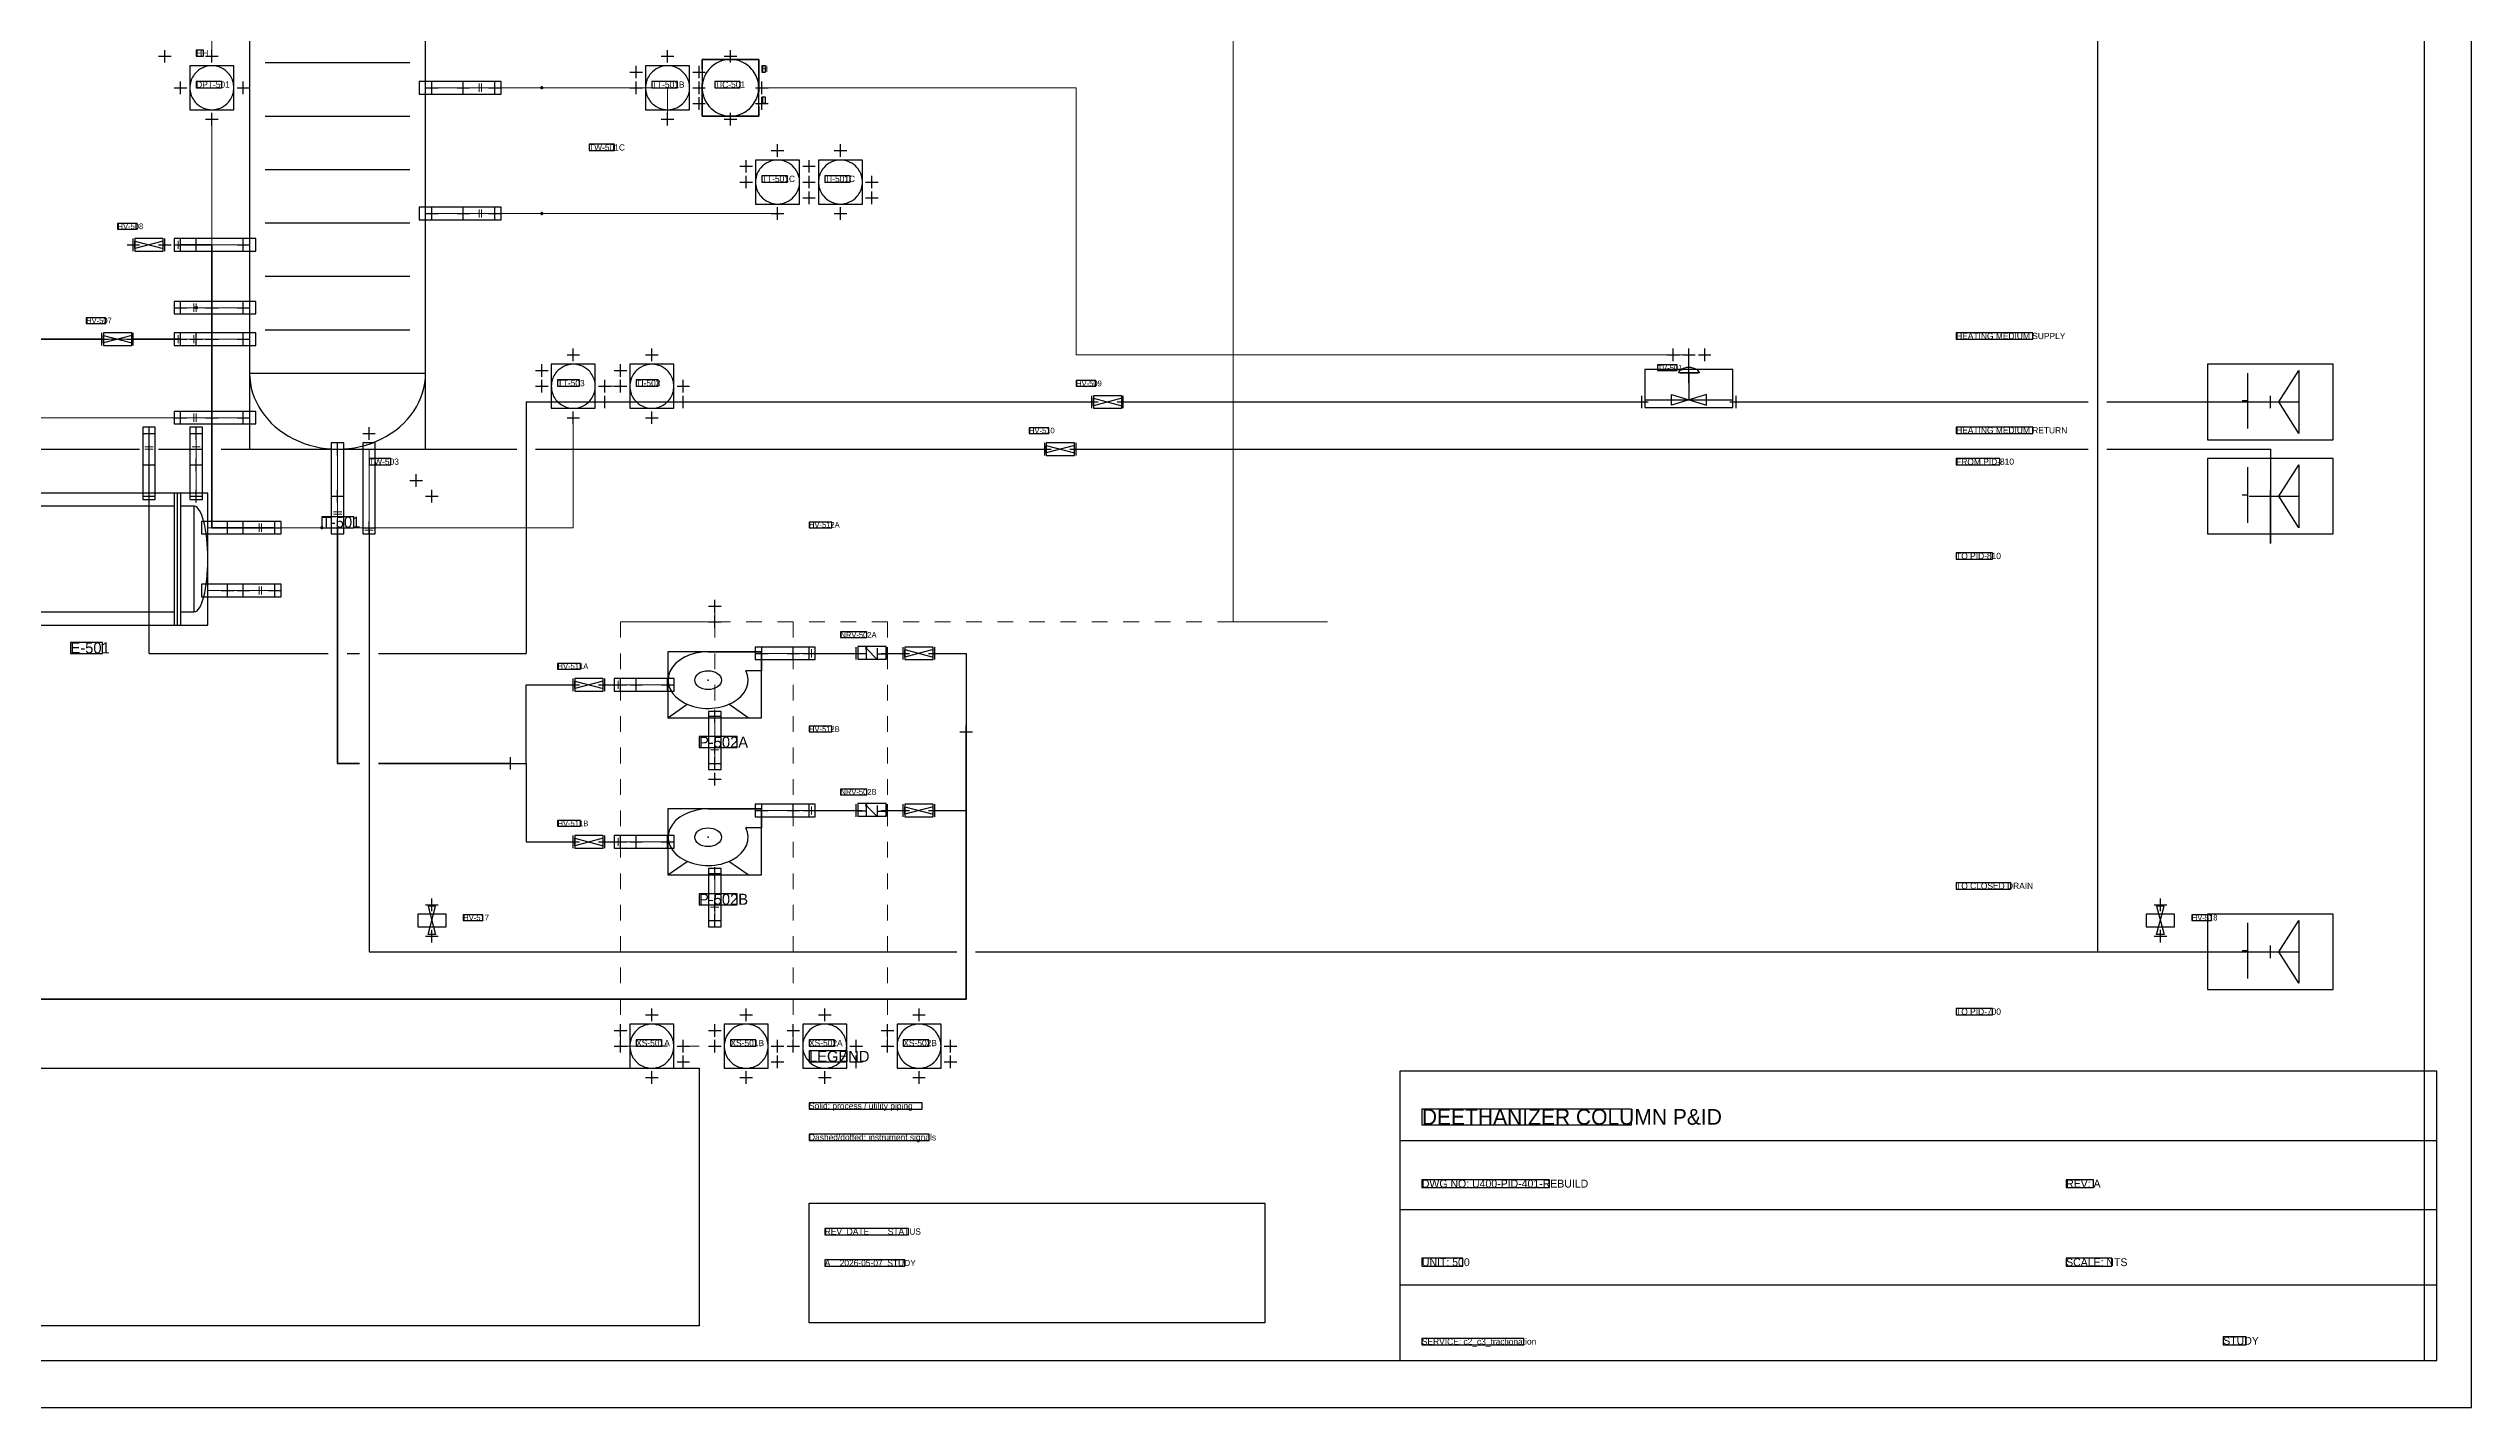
# Model space of a CAD drawing. Header units: metres. Extents: x 10 to 1179, y 10 to 831.
# Drawn here: x 408 to 1179, y 10 to 442 of the extents above; entities that cross this region are included whole.
import ezdxf

# ---------------------------------------------------------------- set-up
doc = ezdxf.new("R2010")
doc.units = ezdxf.units.M
for name, color, linetype in [('BORDER', 7, 'Continuous'), ('DRAIN', 8, 'Continuous'), ('EQUIPMENT', 7, 'Continuous'), ('IMPULSE_LINE', 8, 'Continuous'), ('INSTRUMENT', 7, 'Continuous'), ('NOZZLES', 7, 'Continuous'), ('PROCESS', 7, 'Continuous'), ('QA_OVERLAY', 2, 'Continuous'), ('SIGNAL_ELECTRIC', 8, 'Continuous'), ('SIGNAL_PNEUMATIC', 8, 'Continuous'), ('SYMBOLS', 7, 'Continuous'), ('TABLE', 8, 'Continuous'), ('TEXT', 7, 'Continuous'), ('UTILITY', 8, 'Continuous')]:
    doc.layers.add(name, color=color, linetype=linetype)

# ---------------------------------------------------------------- blocks, each defined once
blk = doc.blocks.new('YAML_PID_DEETHANIZER_COLUMN')
at = {"layer": 'EQUIPMENT'}
blk.add_lwpolyline([(-0.5, -1.875), (0.5, -1.875), (0.5, 1.875), (-0.5, 1.875)], close=True, dxfattribs=at)
for centre, major_axis, start_param, end_param in [((0, 1.875), (-0.5, 0), 3.141593, 6.283185), ((0, -1.875), (0, -0.5), 4.712389, 7.853982)]:
    blk.add_ellipse(centre, major_axis=major_axis, ratio=1, start_param=start_param, end_param=end_param, dxfattribs=at)
blk = doc.blocks.new('YAML_PID_REBOILER')
for p, q in [((-1.6875, -0.625), (-1.6875, 0.625)), ((1.6875, -0.625), (1.6875, 0.625))]:
    blk.add_line(p, q)
at = {"linetype": 'CONTINUOUS'}
for points in [[(-1.75, 0.5), (-2, 0.5), (-2, -0.5)], [(1.625, 0.5), (-1.625, 0.5)], [(1.75, -0.5), (2, -0.5), (2, 0.5), (1.75, 0.5)], [(-2, -0.5), (-1.75, -0.5)], [(-1.625, -0.5), (1.625, -0.5)]]:
    blk.add_lwpolyline(points, dxfattribs=at)
for points in [[(-1.75, 0.625), (-1.625, 0.625), (-1.625, -0.625), (-1.75, -0.625)], [(1.75, 0.625), (1.625, 0.625), (1.625, -0.625), (1.75, -0.625)]]:
    blk.add_lwpolyline(points, close=True)
for centre, major_axis in [((-2, 0), (0, -0.5)), ((2, 0), (0, 0.5))]:
    blk.add_ellipse(centre, major_axis=major_axis, ratio=0.5, start_param=3.1415927, end_param=6.2831853)
blk = doc.blocks.new('YAML_PID_CENTRIFUGAL_PUMP')
for points in [[(-0.062, 0.437), (0.437, 0.437), (0.437, 0.187), (0.291, 0.187)], [(-0.438, -0.438), (-0.258, -0.258)], [(-0.438, -0.438), (0.312, -0.438)], [(0.312, -0.438), (0.133, -0.258)]]:
    blk.add_lwpolyline(points)
blk.add_circle((-0.062, 0.062), 0.125)
blk.add_arc((-0.062, 0.062), 0.375, 90, 19.4712)
blk.add_point((-0.062, 0.062))
blk = doc.blocks.new('YAML_PID_OFFPAGE_CONNECTOR')
at = {"layer": 'DEFAULT_1_2_778'}
for p, q in [((2.649, 0.672), (2.649, -0.731)), ((2.683, -0.03), (3.324, -0.03))]:
    blk.add_line(p, q, dxfattribs=at)
at = {"layer": 'DEFAULT_255_2_778'}
for p, q in [((-3.324, 0), (-3.324, 0.794)), ((-3.324, 0.794), (-0.996, 0)), ((2.497, 0), (-3.324, 0)), ((-0.996, 0), (-3.324, -0.794)), ((-3.324, -0.794), (-3.324, 0))]:
    blk.add_line(p, q, dxfattribs=at)
blk = doc.blocks.new('YAML_PID_MANUAL_BLOCK_VALVE')
blk.add_lwpolyline([(-0.5, -0.3), (-0.5, 0.3), (0.5, -0.3), (0.5, 0.3), (-0.5, -0.3)])
blk = doc.blocks.new('YAML_PID_CONTROL_VALVE')
at = {"layer": 'DEFAULT_255_2_778'}
for p, q in [((1.59, 3.3), (-1.59, 3.3)), ((-1.32, 3.3), (1.32, 3.3)), ((0, 3.3), (0, -3.31)), ((1.59, 3.3), (1.59, 3.3)), ((-6.61, -3.31), (6.61, -3.31)), ((2.65, -1.99), (-2.65, -4.64)), ((-2.65, -4.64), (-2.65, -1.99)), ((-2.65, -1.99), (2.65, -4.64)), ((2.65, -4.64), (2.65, -1.99))]:
    blk.add_line(p, q, dxfattribs=at)
for centre, radius, start, end in [((-0.12, 3.05), 1.49, 139.274, 170.2375), ((0.08, 2.88), 1.75, 107.8085, 139.4549), ((0.03, 3.03), 1.6, 100.7622, 107.7138), ((0.01, 3.18), 1.44, 91.8616, 100.8049), ((0, 3.29), 1.33, 90.0038, 91.7662), ((0, 3.22), 1.41, 80.7831, 89.8951), ((-0.02, 3.11), 1.52, 79.284, 80.8774), ((-0.07, 2.91), 1.72, 54.0163, 78.868), ((0.03, 3), 1.59, 16.9721, 54.9197), ((0.18, 3.07), 1.43, 9.4624, 16.199)]:
    blk.add_arc(centre, radius, start, end, dxfattribs=at)
blk = doc.blocks.new('YAML_PID_CHECK_VALVE')
at = {"layer": 'DEFAULT_255_2_778'}
for p, q in [((-2.91, 1.19), (-2.91, 1.19)), ((2.65, -1.46), (-2.65, 1.19)), ((-2.65, 1.19), (2.65, -1.46)), ((-2.65, 1.19), (-2.65, -1.46)), ((2.65, -1.46), (2.65, 1.19)), ((-2.65, -0.13), (-6.61, -0.13)), ((2.65, -0.13), (6.61, -0.13))]:
    blk.add_line(p, q, dxfattribs=at)
for start, end in [(89.871, 180.129), (179.871, 270.129), (359.871, 90.129), (269.871, 0.129)]:
    blk.add_arc((-2.65, 1.19), 0.264, start, end, dxfattribs=at)
blk = doc.blocks.new('YAML_PID_FIELD_INSTRUMENT')
for start, end in [(171.3731, 188.6269), (139.4584, 171.3731), (40.5416, 139.4584), (8.6269, 40.5416), (351.3731, 8.6269), (188.6269, 220.5416), (220.5416, 319.4584), (319.4584, 351.3731)]:
    blk.add_arc((0, 0), 0.5, start, end)
blk = doc.blocks.new('YAML_PID_DCS_CONTROLLER')
for p, q in [((-0.5, 0.325), (-0.5, 0.075)), ((0.5, 0.325), (0.5, 0.075)), ((-0.5, -0.325), (-0.5, -0.075)), ((0.5, -0.325), (0.5, -0.075))]:
    blk.add_line(p, q)
for points in [[(-0.5, 0.325), (-0.5, 0.5), (0.5, 0.5), (0.5, 0.325)], [(-0.5, -0.075), (-0.5, 0.075)], [(0.5, 0.075), (0.5, -0.075)], [(0.5, -0.325), (0.5, -0.5), (-0.5, -0.5), (-0.5, -0.325)]]:
    blk.add_lwpolyline(points)
for start, end in [(40.5416, 139.4584), (171.3731, 188.6269), (139.4584, 171.3731), (8.6269, 40.5416), (351.3731, 8.6269), (188.6269, 220.5416), (220.5416, 319.4584), (319.4584, 351.3731)]:
    blk.add_arc((0, 0), 0.5, start, end)

msp = doc.modelspace()

# ---------------------------------------------------------------- linework, layer by layer
at = {"layer": 'BORDER'}
for p, q in [((838, 95), (1168, 95)), ((838, 73), (1168, 73)), ((838, 49), (1168, 49))]:
    msp.add_line(p, q, dxfattribs=at)
for points in [[(10, 10), (1179, 10), (1179, 831), (10, 831), (10, 10)], [(25, 25), (1164, 25), (1164, 816), (25, 816), (25, 25)], [(838, 25), (1168, 25), (1168, 117), (838, 117), (838, 25)]]:
    msp.add_lwpolyline(points, dxfattribs=at)
at = {"layer": 'DRAIN', "lineweight": 25}
for points in [[(1060, 580), (1060, 155)], [(510, 290), (510, 155)], [(510, 155), (697, 155)], [(703, 155), (720, 155)], [(720, 155), (1115, 155)], [(1060, 155), (1115, 155)]]:
    msp.add_lwpolyline(points, dxfattribs=at)
at = {"layer": 'EQUIPMENT'}
for p, q in [((477, 438), (523, 438)), ((477, 421), (523, 421)), ((477, 404), (523, 404)), ((477, 387), (523, 387)), ((477, 370), (523, 370)), ((477, 353), (523, 353))]:
    msp.add_line(p, q, dxfattribs=at)
at = {"layer": 'IMPULSE_LINE', "lineweight": 18}
for p, q in [((460, 500), (460, 440)), ((550, 430), (565, 430)), ((565, 430), (605, 430)), ((605, 430), (605, 420)), ((460, 360), (460, 420)), ((550, 390), (565, 390)), ((565, 390), (640, 390)), ((450, 360), (460, 360)), ((450, 350), (325, 350)), ((450, 325), (345, 325)), ((575, 290), (575, 325)), ((480, 290), (495, 290)), ((495, 290), (575, 290))]:
    msp.add_line(p, q, dxfattribs=at)
at = {"layer": 'INSTRUMENT'}
msp.add_line((930, 336), (930, 345), dxfattribs=at)
at = {"layer": 'NOZZLES', "lineweight": 13}
for p, q in [((528, 430), (550, 430)), ((545, 428.7), (545, 431.3)), ((545.75, 428.7), (545.75, 431.3)), ((528, 390), (550, 390)), ((545, 388.7), (545, 391.3)), ((545.75, 388.7), (545.75, 391.3)), ((449.25, 381.3), (449.25, 378.7)), ((450, 381.3), (450, 378.7)), ((472, 380), (450, 380)), ((472, 360), (450, 360)), ((454.25, 361.3), (454.25, 358.7)), ((455, 361.3), (455, 358.7)), ((449.25, 351.3), (449.25, 348.7)), ((450, 351.3), (450, 348.7)), ((472, 350), (450, 350)), ((472, 350), (450, 350)), ((454.25, 351.3), (454.25, 348.7)), ((455, 351.3), (455, 348.7)), ((472, 325), (450, 325)), ((454.25, 326.3), (454.25, 323.7)), ((455, 326.3), (455, 323.7)), ((440, 301), (440, 320)), ((455, 301), (455, 320)), ((441.3, 315.75), (438.7, 315.75)), ((441.3, 315), (438.7, 315)), ((456.3, 315.75), (453.7, 315.75)), ((456.3, 315), (453.7, 315)), ((500, 315), (500, 290)), ((510, 315), (510, 290)), ((498.7, 295), (501.3, 295)), ((498.7, 294.25), (501.3, 294.25)), ((458.7, 290), (480, 290)), ((475, 288.7), (475, 291.3)), ((475.75, 288.7), (475.75, 291.3)), ((508.7, 290), (511.3, 290)), ((508.7, 289.25), (511.3, 289.25)), ((458.7, 270), (480, 270)), ((475, 268.7), (475, 271.3)), ((475.75, 268.7), (475.75, 271.3)), ((634.88, 250), (650, 250)), ((650, 248.7), (650, 251.3)), ((650.75, 248.7), (650.75, 251.3)), ((589.25, 241.3), (589.25, 238.7)), ((590, 241.3), (590, 238.7)), ((605.12, 240), (590, 240)), ((620, 229.5), (620, 215)), ((618.7, 220), (621.3, 220)), ((618.7, 219.25), (621.3, 219.25)), ((650, 198.7), (650, 201.3)), ((650.75, 198.7), (650.75, 201.3)), ((634.88, 200), (650, 200)), ((589.25, 191.3), (589.25, 188.7)), ((590, 191.3), (590, 188.7)), ((605.12, 190), (590, 190)), ((620, 179.5), (620, 165)), ((618.7, 170), (621.3, 170)), ((618.7, 169.25), (621.3, 169.25))]:
    msp.add_line(p, q, dxfattribs=at)
at = {"layer": 'PROCESS', "lineweight": 35}
for points in [[(460, 380), (450, 380)], [(460, 290), (460, 380)], [(350, 350), (425, 350)], [(435, 350), (450, 350)], [(480, 290), (460, 290)], [(500, 290), (500, 215)], [(700, 225), (700, 140)], [(500, 215), (507, 215)], [(513, 215), (555, 215)], [(700, 140), (250, 140)]]:
    msp.add_lwpolyline(points, dxfattribs=at)
at = {"layer": 'PROCESS', "lineweight": 25}
for points in [[(650, 250), (665, 250)], [(675, 250), (680, 250)], [(690, 250), (700, 250)], [(700, 250), (700, 225)], [(560, 215), (560, 240)], [(560, 240), (575, 240)], [(585, 240), (590, 240)], [(700, 200), (700, 225)], [(555, 215), (560, 215)], [(555, 215), (560, 215)], [(560, 215), (560, 190)], [(650, 200), (665, 200)], [(675, 200), (680, 200)], [(690, 200), (700, 200)], [(560, 190), (575, 190)], [(585, 190), (590, 190)]]:
    msp.add_lwpolyline(points, dxfattribs=at)
at = {"layer": 'QA_OVERLAY'}
for p, q in [((443, 440), (447, 440)), ((445, 438), (445, 442)), ((458, 440), (462, 440)), ((458, 440), (462, 440)), ((460, 438), (460, 442)), ((460, 438), (460, 442)), ((603, 440), (607, 440)), ((605, 438), (605, 442)), ((623, 440), (627, 440)), ((625, 438), (625, 442)), ((450, 428), (450, 432)), ((470, 428), (470, 432)), ((470, 428), (470, 432)), ((530, 428), (530, 432)), ((540, 428), (540, 432)), ((550, 428), (550, 432)), ((550, 428), (550, 432)), ((593, 435), (597, 435)), ((595, 433), (595, 437)), ((595, 428), (595, 432)), ((613, 435), (617, 435)), ((615, 433), (615, 437)), ((615, 428), (615, 432)), ((615, 428), (615, 432)), ((615, 428), (615, 432)), ((635, 428), (635, 432)), ((635, 428), (635, 432)), ((448, 430), (452, 430)), ((468, 430), (472, 430)), ((468, 430), (472, 430)), ((528, 430), (532, 430)), ((538, 430), (542, 430)), ((548, 430), (552, 430)), ((548, 430), (552, 430)), ((593, 430), (597, 430)), ((613, 430), (617, 430)), ((613, 430), (617, 430)), ((613, 430), (617, 430)), ((613, 425), (617, 425)), ((615, 423), (615, 427)), ((633, 430), (637, 430)), ((633, 430), (637, 430)), ((633, 425), (637, 425)), ((635, 423), (635, 427)), ((458, 420), (462, 420)), ((458, 420), (462, 420)), ((460, 418), (460, 422)), ((460, 418), (460, 422)), ((603, 420), (607, 420)), ((605, 418), (605, 422)), ((623, 420), (627, 420)), ((625, 418), (625, 422)), ((638, 410), (642, 410)), ((640, 408), (640, 412)), ((658, 410), (662, 410)), ((660, 408), (660, 412)), ((628, 405), (632, 405)), ((630, 403), (630, 407)), ((630, 398), (630, 402)), ((648, 405), (652, 405)), ((650, 403), (650, 407)), ((650, 398), (650, 402)), ((650, 398), (650, 402)), ((650, 398), (650, 402)), ((670, 398), (670, 402)), ((670, 398), (670, 402)), ((628, 400), (632, 400)), ((648, 400), (652, 400)), ((648, 400), (652, 400)), ((648, 400), (652, 400)), ((648, 395), (652, 395)), ((650, 393), (650, 397)), ((668, 400), (672, 400)), ((668, 400), (672, 400)), ((668, 395), (672, 395)), ((670, 393), (670, 397)), ((528, 390), (532, 390)), ((530, 388), (530, 392)), ((538, 390), (542, 390)), ((540, 388), (540, 392)), ((548, 390), (552, 390)), ((548, 390), (552, 390)), ((550, 388), (550, 392)), ((550, 388), (550, 392)), ((638, 390), (642, 390)), ((640, 388), (640, 392)), ((658, 390), (662, 390)), ((660, 388), (660, 392)), ((433, 380), (437, 380)), ((435, 378), (435, 382)), ((443, 380), (447, 380)), ((445, 378), (445, 382)), ((448, 380), (452, 380)), ((448, 380), (452, 380)), ((450, 378), (450, 382)), ((450, 378), (450, 382)), ((453, 380), (457, 380)), ((455, 378), (455, 382)), ((468, 380), (472, 380)), ((470, 378), (470, 382)), ((448, 360), (452, 360)), ((448, 360), (452, 360)), ((450, 358), (450, 362)), ((450, 358), (450, 362)), ((458, 360), (462, 360)), ((460, 358), (460, 362)), ((468, 360), (472, 360)), ((470, 358), (470, 362)), ((423, 350), (427, 350)), ((425, 348), (425, 352)), ((433, 350), (437, 350)), ((435, 348), (435, 352)), ((448, 350), (452, 350)), ((448, 350), (452, 350)), ((448, 350), (452, 350)), ((448, 350), (452, 350)), ((450, 348), (450, 352)), ((450, 348), (450, 352)), ((450, 348), (450, 352)), ((450, 348), (450, 352)), ((453, 350), (457, 350)), ((455, 348), (455, 352)), ((458, 350), (462, 350)), ((460, 348), (460, 352)), ((468, 350), (472, 350)), ((468, 350), (472, 350)), ((470, 348), (470, 352)), ((470, 348), (470, 352)), ((575, 343), (575, 347)), ((600, 343), (600, 347)), ((925, 343), (925, 347)), ((930, 343), (930, 347)), ((930, 343), (930, 347)), ((935, 343), (935, 347)), ((563, 340), (567, 340)), ((565, 338), (565, 342)), ((573, 345), (577, 345)), ((588, 340), (592, 340)), ((590, 338), (590, 342)), ((598, 345), (602, 345)), ((923, 345), (927, 345)), ((928, 345), (932, 345)), ((928, 345), (932, 345)), ((933, 345), (937, 345)), ((563, 335), (567, 335)), ((565, 333), (565, 337)), ((583, 335), (587, 335)), ((583, 335), (587, 335)), ((585, 333), (585, 337)), ((585, 333), (585, 337)), ((585, 328), (585, 332)), ((588, 335), (592, 335)), ((590, 333), (590, 337)), ((608, 335), (612, 335)), ((608, 335), (612, 335)), ((610, 333), (610, 337)), ((610, 333), (610, 337)), ((610, 328), (610, 332)), ((740, 328), (740, 332)), ((750, 328), (750, 332)), ((915, 328), (915, 332)), ((945, 328), (945, 332)), ((1115, 328), (1115, 332)), ((1115, 328), (1115, 332)), ((448, 325), (452, 325)), ((448, 325), (452, 325)), ((450, 323), (450, 327)), ((450, 323), (450, 327)), ((458, 325), (462, 325)), ((460, 323), (460, 327)), ((468, 325), (472, 325)), ((470, 323), (470, 327)), ((573, 325), (577, 325)), ((575, 323), (575, 327)), ((583, 330), (587, 330)), ((598, 325), (602, 325)), ((600, 323), (600, 327)), ((608, 330), (612, 330)), ((738, 330), (742, 330)), ((748, 330), (752, 330)), ((913, 330), (917, 330)), ((943, 330), (947, 330)), ((1113, 330), (1117, 330)), ((1113, 330), (1117, 330)), ((438, 320), (442, 320)), ((438, 320), (442, 320)), ((440, 318), (440, 322)), ((440, 318), (440, 322)), ((453, 320), (457, 320)), ((453, 320), (457, 320)), ((455, 318), (455, 322)), ((455, 318), (455, 322)), ((500, 313), (500, 317)), ((508, 320), (512, 320)), ((510, 318), (510, 322)), ((725, 313), (725, 317)), ((735, 313), (735, 317)), ((438, 310), (442, 310)), ((438, 310), (442, 310)), ((440, 308), (440, 312)), ((440, 308), (440, 312)), ((453, 310), (457, 310)), ((453, 310), (457, 310)), ((455, 308), (455, 312)), ((455, 308), (455, 312)), ((498, 315), (502, 315)), ((723, 315), (727, 315)), ((733, 315), (737, 315)), ((440, 298), (440, 302)), ((455, 298), (455, 302)), ((500, 298), (500, 302)), ((523, 305), (527, 305)), ((525, 303), (525, 307)), ((530, 298), (530, 302)), ((1115, 298), (1115, 302)), ((1115, 298), (1115, 302)), ((438, 300), (442, 300)), ((453, 300), (457, 300)), ((498, 300), (502, 300)), ((528, 300), (532, 300)), ((1113, 300), (1117, 300)), ((1113, 300), (1117, 300)), ((463, 290), (467, 290)), ((465, 288), (465, 292)), ((468, 290), (472, 290)), ((468, 290), (472, 290)), ((470, 288), (470, 292)), ((470, 288), (470, 292)), ((478, 290), (482, 290)), ((478, 290), (482, 290)), ((480, 288), (480, 292)), ((480, 288), (480, 292)), ((498, 290), (502, 290)), ((498, 290), (502, 290)), ((500, 288), (500, 292)), ((500, 288), (500, 292)), ((508, 290), (512, 290)), ((510, 288), (510, 292)), ((463, 270), (467, 270)), ((465, 268), (465, 272)), ((468, 270), (472, 270)), ((468, 270), (472, 270)), ((470, 268), (470, 272)), ((470, 268), (470, 272)), ((478, 270), (482, 270)), ((478, 270), (482, 270)), ((480, 268), (480, 272)), ((480, 268), (480, 272)), ((618, 265), (622, 265)), ((620, 263), (620, 267)), ((618, 260), (622, 260)), ((620, 258), (620, 262)), ((633, 250), (637, 250)), ((635, 248), (635, 252)), ((643, 250), (647, 250)), ((643, 250), (647, 250)), ((645, 248), (645, 252)), ((645, 248), (645, 252)), ((648, 250), (652, 250)), ((648, 250), (652, 250)), ((650, 248), (650, 252)), ((650, 248), (650, 252)), ((663, 250), (667, 250)), ((665, 248), (665, 252)), ((673, 250), (677, 250)), ((675, 248), (675, 252)), ((678, 250), (682, 250)), ((680, 248), (680, 252)), ((688, 250), (692, 250)), ((690, 248), (690, 252)), ((573, 240), (577, 240)), ((575, 238), (575, 242)), ((583, 240), (587, 240)), ((585, 238), (585, 242)), ((588, 240), (592, 240)), ((588, 240), (592, 240)), ((590, 238), (590, 242)), ((590, 238), (590, 242)), ((593, 240), (597, 240)), ((593, 240), (597, 240)), ((595, 238), (595, 242)), ((595, 238), (595, 242)), ((603, 240), (607, 240)), ((605, 238), (605, 242)), ((620, 228), (620, 232)), ((618, 230), (622, 230)), ((698, 225), (702, 225)), ((700, 223), (700, 227)), ((555, 213), (555, 217)), ((618, 220), (622, 220)), ((618, 220), (622, 220)), ((620, 218), (620, 222)), ((620, 218), (620, 222)), ((620, 213), (620, 217)), ((620, 213), (620, 217)), ((620, 213), (620, 217)), ((553, 215), (557, 215)), ((618, 215), (622, 215)), ((618, 215), (622, 215)), ((618, 215), (622, 215)), ((618, 210), (622, 210)), ((620, 208), (620, 212)), ((635, 198), (635, 202)), ((645, 198), (645, 202)), ((645, 198), (645, 202)), ((650, 198), (650, 202)), ((650, 198), (650, 202)), ((665, 198), (665, 202)), ((675, 198), (675, 202)), ((680, 198), (680, 202)), ((690, 198), (690, 202)), ((633, 200), (637, 200)), ((643, 200), (647, 200)), ((643, 200), (647, 200)), ((648, 200), (652, 200)), ((648, 200), (652, 200)), ((663, 200), (667, 200)), ((673, 200), (677, 200)), ((678, 200), (682, 200)), ((688, 200), (692, 200)), ((573, 190), (577, 190)), ((575, 188), (575, 192)), ((583, 190), (587, 190)), ((585, 188), (585, 192)), ((588, 190), (592, 190)), ((588, 190), (592, 190)), ((590, 188), (590, 192)), ((590, 188), (590, 192)), ((593, 190), (597, 190)), ((593, 190), (597, 190)), ((595, 188), (595, 192)), ((595, 188), (595, 192)), ((603, 190), (607, 190)), ((605, 188), (605, 192)), ((618, 180), (622, 180)), ((620, 178), (620, 182)), ((528, 170), (532, 170)), ((530, 168), (530, 172)), ((618, 170), (622, 170)), ((618, 170), (622, 170)), ((620, 168), (620, 172)), ((620, 168), (620, 172)), ((1078, 170), (1082, 170)), ((1080, 168), (1080, 172)), ((530, 158), (530, 162)), ((618, 165), (622, 165)), ((618, 165), (622, 165)), ((620, 163), (620, 167)), ((620, 163), (620, 167)), ((1080, 158), (1080, 162)), ((528, 160), (532, 160)), ((1078, 160), (1082, 160)), ((1113, 155), (1117, 155)), ((1113, 155), (1117, 155)), ((1115, 153), (1115, 157)), ((1115, 153), (1115, 157)), ((590, 128), (590, 132)), ((598, 135), (602, 135)), ((600, 133), (600, 137)), ((620, 128), (620, 132)), ((628, 135), (632, 135)), ((630, 133), (630, 137)), ((645, 128), (645, 132)), ((653, 135), (657, 135)), ((655, 133), (655, 137)), ((675, 128), (675, 132)), ((683, 135), (687, 135)), ((685, 133), (685, 137)), ((588, 130), (592, 130)), ((588, 125), (592, 125)), ((590, 123), (590, 127)), ((608, 125), (612, 125)), ((608, 125), (612, 125)), ((610, 123), (610, 127)), ((610, 123), (610, 127)), ((618, 130), (622, 130)), ((618, 125), (622, 125)), ((620, 123), (620, 127)), ((638, 125), (642, 125)), ((638, 125), (642, 125)), ((640, 123), (640, 127)), ((640, 123), (640, 127)), ((643, 130), (647, 130)), ((643, 125), (647, 125)), ((645, 123), (645, 127)), ((663, 125), (667, 125)), ((663, 125), (667, 125)), ((665, 123), (665, 127)), ((665, 123), (665, 127)), ((673, 130), (677, 130)), ((673, 125), (677, 125)), ((675, 123), (675, 127)), ((693, 125), (697, 125)), ((693, 125), (697, 125)), ((695, 123), (695, 127)), ((695, 123), (695, 127)), ((600, 113), (600, 117)), ((608, 120), (612, 120)), ((610, 118), (610, 122)), ((630, 113), (630, 117)), ((638, 120), (642, 120)), ((640, 118), (640, 122)), ((655, 113), (655, 117)), ((663, 120), (667, 120)), ((665, 118), (665, 122)), ((685, 113), (685, 117)), ((693, 120), (697, 120)), ((695, 118), (695, 122)), ((598, 115), (602, 115)), ((628, 115), (632, 115)), ((653, 115), (657, 115)), ((683, 115), (687, 115))]:
    msp.add_line(p, q, dxfattribs=at)
for points in [[(472, 315), (528, 315), (528, 545), (472, 545), (472, 315)], [(472, 315), (528, 315), (528, 545), (472, 545), (472, 315)], [(455, 440), (457.32, 440), (457.32, 442), (455, 442), (455, 440)], [(453, 423), (467, 423), (467, 437), (453, 437), (453, 423)], [(455, 430), (463.12, 430), (463.12, 432), (455, 432), (455, 430)], [(526, 428), (552, 428), (552, 432), (526, 432), (526, 428)], [(598, 423), (612, 423), (612, 437), (598, 437), (598, 423)], [(600, 430), (608.12, 430), (608.12, 432), (600, 432), (600, 430)], [(616, 421), (634, 421), (634, 439), (616, 439), (616, 421)], [(620, 430), (628.12, 430), (628.12, 432), (620, 432), (620, 430)], [(635, 435), (636.16, 435), (636.16, 437), (635, 437), (635, 435)], [(635, 425), (636.16, 425), (636.16, 427), (635, 427), (635, 425)], [(580, 410), (588.12, 410), (588.12, 412), (580, 412), (580, 410)], [(633, 393), (647, 393), (647, 407), (633, 407), (633, 393)], [(635, 400), (643.12, 400), (643.12, 402), (635, 402), (635, 400)], [(653, 393), (667, 393), (667, 407), (653, 407), (653, 393)], [(655, 400), (663.12, 400), (663.12, 402), (655, 402), (655, 400)], [(430, 385), (436.26, 385), (436.26, 386.8), (430, 386.8), (430, 385)], [(526, 388), (552, 388), (552, 392), (526, 392), (526, 388)], [(435.5, 378), (444.5, 378), (444.5, 382), (435.5, 382), (435.5, 378)], [(448, 378), (474, 378), (474, 382), (448, 382), (448, 378)], [(420, 355), (426.26, 355), (426.26, 356.8), (420, 356.8), (420, 355)], [(448, 358), (474, 358), (474, 362), (448, 362), (448, 358)], [(425.5, 348), (434.5, 348), (434.5, 352), (425.5, 352), (425.5, 348)], [(448, 348), (474, 348), (474, 352), (448, 352), (448, 348)], [(448, 348), (474, 348), (474, 352), (448, 352), (448, 348)], [(1015, 350), (1039.36, 350), (1039.36, 352), (1015, 352), (1015, 350)], [(568, 328), (582, 328), (582, 342), (568, 342), (568, 328)], [(593, 328), (607, 328), (607, 342), (593, 342), (593, 328)], [(916, 328.29), (944, 328.29), (944, 340.29), (916, 340.29), (916, 328.29)], [(920, 340), (926.26, 340), (926.26, 341.8), (920, 341.8), (920, 340)], [(1095, 318), (1135, 318), (1135, 342), (1095, 342), (1095, 318)], [(570, 335), (576.96, 335), (576.96, 337), (570, 337), (570, 335)], [(595, 335), (601.96, 335), (601.96, 337), (595, 337), (595, 335)], [(735, 335), (741.26, 335), (741.26, 336.8), (735, 336.8), (735, 335)], [(740.5, 328), (749.5, 328), (749.5, 332), (740.5, 332), (740.5, 328)], [(448, 323), (474, 323), (474, 327), (448, 327), (448, 323)], [(438, 299), (442, 299), (442, 322), (438, 322), (438, 299)], [(453, 299), (457, 299), (457, 322), (453, 322), (453, 299)], [(498, 288), (502, 288), (502, 317), (498, 317), (498, 288)], [(508, 288), (512, 288), (512, 317), (508, 317), (508, 288)], [(720, 320), (726.26, 320), (726.26, 321.8), (720, 321.8), (720, 320)], [(725.5, 313), (734.5, 313), (734.5, 317), (725.5, 317), (725.5, 313)], [(1015, 320), (1039.36, 320), (1039.36, 322), (1015, 322), (1015, 320)], [(510, 310), (516.96, 310), (516.96, 312), (510, 312), (510, 310)], [(1015, 310), (1028.92, 310), (1028.92, 312), (1015, 312), (1015, 310)], [(1095, 288), (1135, 288), (1135, 312), (1095, 312), (1095, 288)], [(381.3, 259), (458.7, 259), (458.7, 301), (381.3, 301), (381.3, 259)], [(495, 290), (505.15, 290), (505.15, 293.5), (495, 293.5), (495, 290)], [(456.7, 288), (482, 288), (482, 292), (456.7, 292), (456.7, 288)], [(650, 290), (657.31, 290), (657.31, 291.8), (650, 291.8), (650, 290)], [(1015, 280), (1026.6, 280), (1026.6, 282), (1015, 282), (1015, 280)], [(456.7, 268), (482, 268), (482, 272), (456.7, 272), (456.7, 268)], [(660, 255), (668.35, 255), (668.35, 256.8), (660, 256.8), (660, 255)], [(415, 250), (425.15, 250), (425.15, 253.5), (415, 253.5), (415, 250)], [(570, 245), (577.31, 245), (577.31, 246.8), (570, 246.8), (570, 245)], [(605.12, 229.5), (634.88, 229.5), (634.88, 250.5), (605.12, 250.5), (605.12, 229.5)], [(632.88, 248), (652, 248), (652, 252), (632.88, 252), (632.88, 248)], [(665.5, 248.18), (674.5, 248.18), (674.5, 252.18), (665.5, 252.18), (665.5, 248.18)], [(680.5, 248), (689.5, 248), (689.5, 252), (680.5, 252), (680.5, 248)], [(575.5, 238), (584.5, 238), (584.5, 242), (575.5, 242), (575.5, 238)], [(588, 238), (607.12, 238), (607.12, 242), (588, 242), (588, 238)], [(618, 213), (622, 213), (622, 231.5), (618, 231.5), (618, 213)], [(650, 225), (657.31, 225), (657.31, 226.8), (650, 226.8), (650, 225)], [(615, 220), (627.18, 220), (627.18, 223.5), (615, 223.5), (615, 220)], [(605.12, 179.5), (634.88, 179.5), (634.88, 200.5), (605.12, 200.5), (605.12, 179.5)], [(632.88, 198), (652, 198), (652, 202), (632.88, 202), (632.88, 198)], [(660, 205), (668.35, 205), (668.35, 206.8), (660, 206.8), (660, 205)], [(665.5, 198.18), (674.5, 198.18), (674.5, 202.18), (665.5, 202.18), (665.5, 198.18)], [(680.5, 198), (689.5, 198), (689.5, 202), (680.5, 202), (680.5, 198)], [(570, 195), (577.31, 195), (577.31, 196.8), (570, 196.8), (570, 195)], [(575.5, 188), (584.5, 188), (584.5, 192), (575.5, 192), (575.5, 188)], [(588, 188), (607.12, 188), (607.12, 192), (588, 192), (588, 188)], [(618, 163), (622, 163), (622, 181.5), (618, 181.5), (618, 163)], [(615, 170), (627.18, 170), (627.18, 173.5), (615, 173.5), (615, 170)], [(1015, 175), (1032.4, 175), (1032.4, 177), (1015, 177), (1015, 175)], [(525.5, 163), (534.5, 163), (534.5, 167), (525.5, 167), (525.5, 163)], [(540, 165), (546.26, 165), (546.26, 166.8), (540, 166.8), (540, 165)], [(1075.5, 163), (1084.5, 163), (1084.5, 167), (1075.5, 167), (1075.5, 163)], [(1090, 165), (1096.26, 165), (1096.26, 166.8), (1090, 166.8), (1090, 165)], [(1095, 143), (1135, 143), (1135, 167), (1095, 167), (1095, 143)], [(593, 118), (607, 118), (607, 132), (593, 132), (593, 118)], [(623, 118), (637, 118), (637, 132), (623, 132), (623, 118)], [(648, 118), (662, 118), (662, 132), (648, 132), (648, 118)], [(678, 118), (692, 118), (692, 132), (678, 132), (678, 118)], [(1015, 135), (1026.6, 135), (1026.6, 137), (1015, 137), (1015, 135)], [(595, 125), (603.12, 125), (603.12, 127), (595, 127), (595, 125)], [(625, 125), (633.12, 125), (633.12, 127), (625, 127), (625, 125)], [(650, 125), (658.12, 125), (658.12, 127), (650, 127), (650, 125)], [(650, 120), (662.18, 120), (662.18, 123.5), (650, 123.5), (650, 120)], [(680, 125), (688.12, 125), (688.12, 127), (680, 127), (680, 125)], [(650, 105), (685.96, 105), (685.96, 107), (650, 107), (650, 105)], [(845, 100), (911.7, 100), (911.7, 105), (845, 105), (845, 100)], [(650, 95), (688.28, 95), (688.28, 97), (650, 97), (650, 95)], [(845, 80), (885.6, 80), (885.6, 82.5), (845, 82.5), (845, 80)], [(1050, 80), (1058.7, 80), (1058.7, 82.5), (1050, 82.5), (1050, 80)], [(655, 65), (681.68, 65), (681.68, 67), (655, 67), (655, 65)], [(655, 55), (680.52, 55), (680.52, 57), (655, 57), (655, 55)], [(845, 55), (858.05, 55), (858.05, 57.5), (845, 57.5), (845, 55)], [(1050, 55), (1064.5, 55), (1064.5, 57.5), (1050, 57.5), (1050, 55)], [(845, 30), (877.48, 30), (877.48, 32), (845, 32), (845, 30)], [(1100, 30), (1107.25, 30), (1107.25, 32.5), (1100, 32.5), (1100, 30)]]:
    msp.add_lwpolyline(points, dxfattribs=at)
at = {"layer": 'SIGNAL_ELECTRIC', "lineweight": 18}
for p, q in [((785, 445), (785, 440)), ((785, 440), (785, 435)), ((785, 435), (785, 430)), ((785, 430), (785, 425)), ((785, 425), (785, 420)), ((785, 420), (785, 415)), ((785, 415), (785, 410)), ((785, 410), (785, 405)), ((785, 405), (785, 400)), ((785, 400), (785, 395)), ((785, 395), (785, 390)), ((785, 390), (785, 385)), ((785, 385), (785, 380)), ((785, 380), (785, 375)), ((785, 375), (785, 370)), ((785, 370), (785, 365)), ((785, 365), (785, 360)), ((785, 360), (785, 355)), ((785, 355), (785, 350)), ((785, 350), (785, 345)), ((785, 345), (785, 340)), ((785, 340), (785, 335)), ((585, 335), (590, 335)), ((785, 335), (785, 330)), ((785, 330), (785, 325)), ((785, 325), (785, 320)), ((785, 320), (785, 315)), ((785, 315), (785, 310)), ((785, 310), (785, 305)), ((785, 305), (785, 300)), ((785, 300), (785, 295)), ((785, 295), (785, 290)), ((785, 290), (785, 285)), ((785, 285), (785, 280)), ((785, 280), (785, 275)), ((785, 275), (785, 270)), ((785, 270), (785, 265)), ((620, 265), (620, 260)), ((785, 265), (785, 260)), ((590, 260), (590, 255)), ((590, 260), (595, 260)), ((600, 260), (595, 260)), ((600, 260), (605, 260)), ((610, 260), (605, 260)), ((610, 260), (615, 260)), ((620, 260), (615, 260)), ((620, 255), (620, 260)), ((620, 260), (625, 260)), ((630, 260), (635, 260)), ((640, 260), (645, 260)), ((645, 260), (645, 255)), ((650, 260), (655, 260)), ((660, 260), (665, 260)), ((670, 260), (675, 260)), ((675, 260), (675, 255)), ((680, 260), (685, 260)), ((690, 260), (695, 260)), ((700, 260), (705, 260)), ((710, 260), (715, 260)), ((720, 260), (725, 260)), ((730, 260), (735, 260)), ((740, 260), (745, 260)), ((750, 260), (755, 260)), ((760, 260), (765, 260)), ((770, 260), (775, 260)), ((780, 260), (785, 260)), ((785, 260), (790, 260)), ((790, 260), (795, 260)), ((795, 260), (800, 260)), ((800, 260), (805, 260)), ((805, 260), (810, 260)), ((810, 260), (815, 260)), ((590, 250), (590, 245)), ((620, 245), (620, 250)), ((645, 250), (645, 245)), ((675, 250), (675, 245)), ((590, 240), (590, 235)), ((620, 235), (620, 240)), ((645, 240), (645, 235)), ((675, 240), (675, 235)), ((590, 230), (590, 225)), ((620, 225), (620, 230)), ((645, 230), (645, 225)), ((675, 230), (675, 225)), ((590, 220), (590, 215)), ((620, 215), (620, 220)), ((645, 220), (645, 215)), ((675, 220), (675, 215)), ((590, 210), (590, 205)), ((645, 210), (645, 205)), ((675, 210), (675, 205)), ((590, 200), (590, 195)), ((645, 200), (645, 195)), ((675, 200), (675, 195)), ((590, 190), (590, 185)), ((645, 190), (645, 185)), ((675, 190), (675, 185)), ((590, 180), (590, 175)), ((645, 180), (645, 175)), ((675, 180), (675, 175)), ((590, 170), (590, 165)), ((645, 170), (645, 165)), ((675, 170), (675, 165)), ((590, 160), (590, 155)), ((645, 160), (645, 155)), ((675, 160), (675, 155)), ((590, 150), (590, 145)), ((645, 150), (645, 145)), ((675, 150), (675, 145)), ((590, 140), (590, 135)), ((645, 140), (645, 135)), ((675, 140), (675, 135)), ((590, 130), (590, 125)), ((590, 125), (595, 125)), ((600, 125), (605, 125)), ((610, 125), (615, 125)), ((645, 130), (645, 125)), ((675, 130), (675, 125))]:
    msp.add_line(p, q, dxfattribs=at)
at = {"layer": 'SIGNAL_PNEUMATIC', "lineweight": 18}
for p, q in [((635, 430), (735, 430)), ((650, 430), (655, 430)), ((680, 430), (685, 430)), ((705, 430), (710, 430)), ((735, 345), (735, 430)), ((735, 415), (735, 420)), ((735, 390), (735, 395)), ((735, 360), (735, 365)), ((735, 345), (930, 345)), ((750, 345), (755, 345)), ((780, 345), (785, 345)), ((805, 345), (810, 345)), ((835, 345), (840, 345)), ((890, 345), (895, 345)), ((920, 345), (925, 345))]:
    msp.add_line(p, q, dxfattribs=at)
at = {"layer": 'TABLE'}
for points in [[(55, 118), (615, 118), (615, 36), (55, 36), (55, 118)], [(650, 75), (795, 75), (795, 37), (650, 37), (650, 75)]]:
    msp.add_lwpolyline(points, dxfattribs=at)
at = {"layer": 'UTILITY', "lineweight": 25}
for points in [[(560, 330), (740, 330)], [(560, 330), (560, 250)], [(750, 330), (916, 330)], [(944, 330), (1057, 330)], [(1063, 330), (1115, 330)], [(440, 250), (440, 320)], [(350, 315), (437, 315)], [(443, 315), (457, 315)], [(463, 315), (557, 315)], [(563, 315), (725, 315)], [(735, 315), (1057, 315)], [(1063, 315), (1115, 315)], [(1115, 315), (1115, 285)], [(1115, 285), (1115, 300)], [(440, 250), (497, 250)], [(503, 250), (507, 250)], [(513, 250), (560, 250)]]:
    msp.add_lwpolyline(points, dxfattribs=at)

# ---------------------------------------------------------------- block references
at = {"layer": 'SYMBOLS'}
for name, p, xscale, yscale in [('YAML_PID_DEETHANIZER_COLUMN', (500, 430), 56, 48.421052631578945), ('YAML_PID_FIELD_INSTRUMENT', (460, 430), 14, 14), ('YAML_PID_FIELD_INSTRUMENT', (605, 430), 14, 14), ('YAML_PID_DCS_CONTROLLER', (625, 430), 18, 18), ('YAML_PID_FIELD_INSTRUMENT', (565, 430), 0.65, 0.65), ('YAML_PID_FIELD_INSTRUMENT', (640, 400), 14, 14), ('YAML_PID_FIELD_INSTRUMENT', (660, 400), 14, 14), ('YAML_PID_FIELD_INSTRUMENT', (565, 390), 0.65, 0.65), ('YAML_PID_MANUAL_BLOCK_VALVE', (440, 380), 9, 4), ('YAML_PID_MANUAL_BLOCK_VALVE', (455, 360), 0.75, 0.75), ('YAML_PID_MANUAL_BLOCK_VALVE', (430, 350), 9, 4), ('YAML_PID_FIELD_INSTRUMENT', (575, 335), 14, 14), ('YAML_PID_FIELD_INSTRUMENT', (600, 335), 14, 14), ('YAML_PID_CONTROL_VALVE', (930, 335), 2.1165301000816377, 1.294311383901137), ('YAML_PID_MANUAL_BLOCK_VALVE', (745, 330), 9, 4), ('YAML_PID_MANUAL_BLOCK_VALVE', (730, 315), 9, 4), ('YAML_PID_REBOILER', (420, 280), 17.2, 33.6), ('YAML_PID_FIELD_INSTRUMENT', (495, 290), 0.65, 0.65), ('YAML_PID_CENTRIFUGAL_PUMP', (620, 240), 34, 24), ('YAML_PID_CHECK_VALVE', (670, 250), 0.6803132464548122, 1.3743969704442458), ('YAML_PID_MANUAL_BLOCK_VALVE', (685, 250), 9, 4), ('YAML_PID_MANUAL_BLOCK_VALVE', (580, 240), 9, 4), ('YAML_PID_CENTRIFUGAL_PUMP', (620, 190), 34, 24), ('YAML_PID_CHECK_VALVE', (670, 200), 0.6803132464548122, 1.3743969704442458), ('YAML_PID_MANUAL_BLOCK_VALVE', (685, 200), 9, 4), ('YAML_PID_MANUAL_BLOCK_VALVE', (580, 190), 9, 4), ('YAML_PID_FIELD_INSTRUMENT', (600, 125), 14, 14), ('YAML_PID_FIELD_INSTRUMENT', (630, 125), 14, 14), ('YAML_PID_FIELD_INSTRUMENT', (655, 125), 14, 14), ('YAML_PID_FIELD_INSTRUMENT', (685, 125), 14, 14)]:
    msp.add_blockref(name, p, dxfattribs=dict(at, xscale=xscale, yscale=yscale))
for name, p, xscale, yscale, rotation in [('YAML_PID_OFFPAGE_CONNECTOR', (1115, 330), 2.707727610906041, 12.59842519685039, 180), ('YAML_PID_OFFPAGE_CONNECTOR', (1115, 300), 2.707727610906041, 12.59842519685039, 180), ('YAML_PID_MANUAL_BLOCK_VALVE', (530, 165), 9, 4, 90), ('YAML_PID_MANUAL_BLOCK_VALVE', (1080, 165), 9, 4, 90), ('YAML_PID_OFFPAGE_CONNECTOR', (1115, 155), 2.707727610906041, 12.59842519685039, 180)]:
    msp.add_blockref(name, p, dxfattribs=dict(at, xscale=xscale, yscale=yscale, rotation=rotation))

# ---------------------------------------------------------------- texts
at = {"layer": 'TEXT'}
for s, height, p in [('HH', 2, (455, 440)), ('DPT-501', 2, (455, 430)), ('TT-501B', 2, (600, 430)), ('TIC-501', 2, (620, 430)), ('H', 2, (635, 435)), ('L', 2, (635, 425)), ('TW-501C', 2, (580, 410)), ('TT-501C', 2, (635, 400)), ('TI-501C', 2, (655, 400)), ('HV-508', 1.8, (430, 385)), ('HV-507', 1.8, (420, 355)), ('HEATING MEDIUM SUPPLY', 2, (1015, 350)), ('TV-501', 1.8, (920, 340)), ('TT-503', 2, (570, 335)), ('TI-503', 2, (595, 335)), ('HV-509', 1.8, (735, 335)), ('HV-510', 1.8, (720, 320)), ('HEATING MEDIUM RETURN', 2, (1015, 320)), ('TW-503', 2, (510, 310)), ('FROM PID-810', 2, (1015, 310)), ('T-501', 3.5, (495, 290)), ('HV-512A', 1.8, (650, 290)), ('TO PID-810', 2, (1015, 280)), ('NRV-502A', 1.8, (660, 255)), ('E-501', 3.5, (415, 250)), ('HV-511A', 1.8, (570, 245)), ('HV-512B', 1.8, (650, 225)), ('P-502A', 3.5, (615, 220)), ('NRV-502B', 1.8, (660, 205)), ('HV-511B', 1.8, (570, 195)), ('P-502B', 3.5, (615, 170)), ('TO CLOSED DRAIN', 2, (1015, 175)), ('HV-517', 1.8, (540, 165)), ('HV-518', 1.8, (1090, 165)), ('TO PID-700', 2, (1015, 135)), ('XS-501A', 2, (595, 125)), ('XS-501B', 2, (625, 125)), ('XS-502A', 2, (650, 125)), ('LEGEND', 3.5, (650, 120)), ('XS-502B', 2, (680, 125)), ('Solid: process / utility piping', 2, (650, 105)), ('DEETHANIZER COLUMN P&ID', 5, (845, 100)), ('Dashed/dotted: instrument signals', 2, (650, 95)), ('DWG NO: U400-PID-401-REBUILD', 2.5, (845, 80)), ('REV: A', 2.5, (1050, 80)), ('REV  DATE        STATUS', 2, (655, 65)), ('A    2026-05-07  STUDY', 2, (655, 55)), ('UNIT: 500', 2.5, (845, 55)), ('SCALE: NTS', 2.5, (1050, 55)), ('SERVICE: c2_c3_fractionation', 2, (845, 30)), ('STUDY', 2.5, (1100, 30))]:
    msp.add_text(s, height=height, dxfattribs=at).set_placement(p)

doc.saveas('drawing.dxf')
